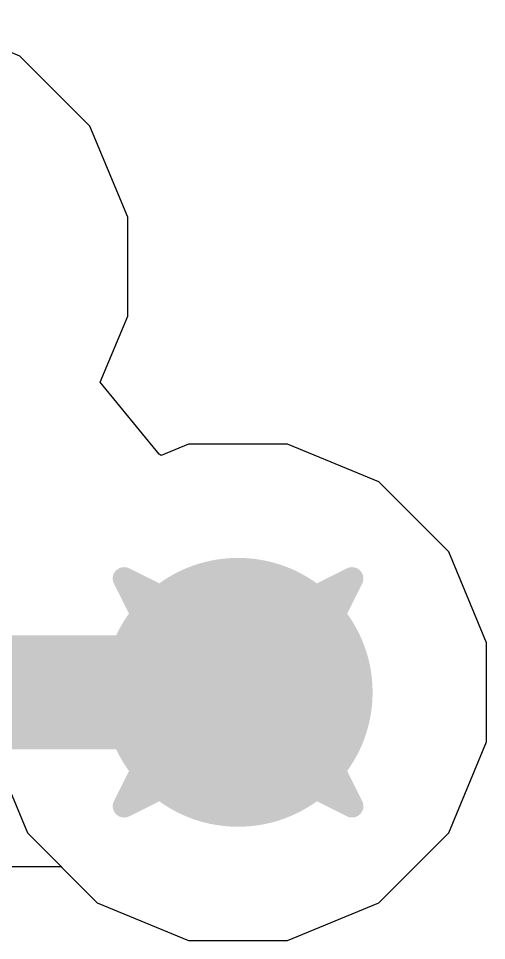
# Model space of a CAD drawing. Header units: inches. Extents: x -0.03 to 9.71, y 0.01 to 4.44.
# Drawn here: x 3.6917 to 3.7328, y 1.9172 to 1.9982 of the extents above; entities that cross this region are included whole.
import ezdxf

# ---------------------------------------------------------------- set-up
doc = ezdxf.new("R2010")
doc.units = ezdxf.units.IN
doc.header["$MEASUREMENT"] = 0
for name, color, linetype in [('Bottom Layer', 5, 'Continuous'), ('Drill Drawing', 1, 'Continuous'), ('Layer 1', 16, 'Continuous'), ('Layer 2', 76, 'Continuous'), ('Top Layer', 1, 'Continuous'), ('Via Holes', 16, 'Continuous')]:
    doc.layers.add(name, color=color, linetype=linetype)

msp = doc.modelspace()

# ---------------------------------------------------------------- hatches: boundary and pattern name
at = {"layer": 'Bottom Layer'}
h = msp.add_hatch(color=5, dxfattribs=at)
edge = h.paths.add_edge_path()
edge.add_arc((3.711024, 1.938977), 0.011811, 0, 360)
at = {"layer": 'Layer 1'}
h = msp.add_hatch(color=16, dxfattribs=at)
edge = h.paths.add_edge_path()
edge.add_arc((3.711024, 1.938977), 0.011811, 0, 360)
at = {"layer": 'Layer 2'}
h = msp.add_hatch(color=76, dxfattribs=at)
edge = h.paths.add_edge_path()
edge.add_arc((3.711024, 1.938977), 0.011811, 0, 360)
at = {"layer": 'Top Layer'}
h = msp.add_hatch(color=1, dxfattribs=at)
edge = h.paths.add_edge_path()
edge.add_arc((3.711024, 1.938977), 0.011811, 0, 360)
at = {"layer": 'Via Holes'}
h = msp.add_hatch(color=7, dxfattribs=at)
edge = h.paths.add_edge_path()
edge.add_arc((3.711024, 1.938977), 0.005906, 0, 360)

# ---------------------------------------------------------------- linework, layer by layer
at = {"layer": 'Bottom Layer'}
for p, q in [((3.691883, 1.994869), (3.683866, 1.99819)), ((3.698018, 1.988733), (3.691883, 1.994869)), ((3.701339, 1.980717), (3.698018, 1.988733)), ((3.701339, 1.97204), (3.701339, 1.980717)), ((3.698935, 1.966237), (3.701339, 1.97204)), ((3.704105, 1.959891), (3.698935, 1.966237)), ((3.706685, 1.960788), (3.704262, 1.959784)), ((3.715362, 1.960788), (3.706685, 1.960788)), ((3.723379, 1.957467), (3.715362, 1.960788)), ((3.704262, 1.959784), (3.704105, 1.959891)), ((3.729514, 1.951332), (3.723379, 1.957467)), ((3.732835, 1.943315), (3.729514, 1.951332)), ((3.732835, 1.934638), (3.732835, 1.943315)), ((3.729514, 1.926622), (3.732835, 1.934638)), ((3.723379, 1.920486), (3.729514, 1.926622)), ((2.52729, 1.923683), (3.695472, 1.923683)), ((3.695472, 1.923683), (3.698669, 1.920486)), ((3.698669, 1.920486), (3.706685, 1.917166)), ((3.715362, 1.917166), (3.723379, 1.920486)), ((3.706685, 1.917166), (3.715362, 1.917166))]:
    msp.add_line(p, q, dxfattribs=at)
at = {"layer": 'Bottom Layer', "const_width": 0.01}
msp.add_lwpolyline([(1.574803, 1.938977), (3.711024, 1.938977)], dxfattribs=at)
at = {"layer": 'Bottom Layer', "const_width": 0.005}
msp.add_lwpolyline([(3.708524, 1.938977, 1), (3.713524, 1.938977, 1)], format="xyb", close=True, dxfattribs=at)
at = {"layer": 'Drill Drawing', "const_width": 0.002}
for points in [[(3.701024, 1.948977), (3.711024, 1.943977)], [(3.701024, 1.948977), (3.706024, 1.938977)], [(3.711024, 1.943977), (3.721024, 1.948977)], [(3.716024, 1.938977), (3.721024, 1.948977)], [(3.701024, 1.928977), (3.706024, 1.938977)], [(3.716024, 1.938977), (3.721024, 1.928977)], [(3.701024, 1.928977), (3.711024, 1.933977)], [(3.711024, 1.933977), (3.721024, 1.928977)]]:
    msp.add_lwpolyline(points, dxfattribs=at)
at = {"layer": 'Drill Drawing', "const_width": 0.001}
for points in [[(3.700524, 1.948977, 1), (3.701524, 1.948977, 1)], [(3.700524, 1.948977, 1), (3.701524, 1.948977, 1)], [(3.720524, 1.948977, 1), (3.721524, 1.948977, 1)], [(3.720524, 1.948977, 1), (3.721524, 1.948977, 1)], [(3.710524, 1.943977, 1), (3.711524, 1.943977, 1)], [(3.710524, 1.943977, 1), (3.711524, 1.943977, 1)], [(3.705524, 1.938977, 1), (3.706524, 1.938977, 1)], [(3.705524, 1.938977, 1), (3.706524, 1.938977, 1)], [(3.715524, 1.938977, 1), (3.716524, 1.938977, 1)], [(3.715524, 1.938977, 1), (3.716524, 1.938977, 1)], [(3.710524, 1.933977, 1), (3.711524, 1.933977, 1)], [(3.710524, 1.933977, 1), (3.711524, 1.933977, 1)], [(3.700524, 1.928977, 1), (3.701524, 1.928977, 1)], [(3.700524, 1.928977, 1), (3.701524, 1.928977, 1)], [(3.720524, 1.928977, 1), (3.721524, 1.928977, 1)], [(3.720524, 1.928977, 1), (3.721524, 1.928977, 1)]]:
    msp.add_lwpolyline(points, format="xyb", close=True, dxfattribs=at)
at = {"layer": 'Layer 1'}
for p, q in [((3.691883, 1.994869), (3.683866, 1.99819)), ((3.698018, 1.988733), (3.691883, 1.994869)), ((3.701339, 1.980717), (3.698018, 1.988733)), ((3.701339, 1.97204), (3.701339, 1.980717)), ((3.698935, 1.966237), (3.701339, 1.97204)), ((3.704105, 1.959891), (3.698935, 1.966237)), ((3.706685, 1.960788), (3.704262, 1.959784)), ((3.715362, 1.960788), (3.706685, 1.960788)), ((3.723379, 1.957467), (3.715362, 1.960788)), ((3.704262, 1.959784), (3.704105, 1.959891)), ((3.729514, 1.951332), (3.723379, 1.957467)), ((3.732835, 1.943315), (3.729514, 1.951332)), ((3.732835, 1.934638), (3.732835, 1.943315)), ((3.689213, 1.934638), (3.692533, 1.926622)), ((3.729514, 1.926622), (3.732835, 1.934638)), ((3.692533, 1.926622), (3.698669, 1.920486)), ((3.723379, 1.920486), (3.729514, 1.926622)), ((3.698669, 1.920486), (3.706685, 1.917166)), ((3.715362, 1.917166), (3.723379, 1.920486)), ((3.706685, 1.917166), (3.715362, 1.917166))]:
    msp.add_line(p, q, dxfattribs=at)
at = {"layer": 'Layer 2'}
for p, q in [((3.691883, 1.994869), (3.683866, 1.99819)), ((3.698018, 1.988733), (3.691883, 1.994869)), ((3.701339, 1.980717), (3.698018, 1.988733)), ((3.701339, 1.97204), (3.701339, 1.980717)), ((3.698935, 1.966237), (3.701339, 1.97204)), ((3.704105, 1.959891), (3.698935, 1.966237)), ((3.706685, 1.960788), (3.704262, 1.959784)), ((3.715362, 1.960788), (3.706685, 1.960788)), ((3.723379, 1.957467), (3.715362, 1.960788)), ((3.704262, 1.959784), (3.704105, 1.959891)), ((3.729514, 1.951332), (3.723379, 1.957467)), ((3.732835, 1.943315), (3.729514, 1.951332)), ((3.732835, 1.934638), (3.732835, 1.943315)), ((3.689213, 1.934638), (3.692533, 1.926622)), ((3.729514, 1.926622), (3.732835, 1.934638)), ((3.692533, 1.926622), (3.698669, 1.920486)), ((3.723379, 1.920486), (3.729514, 1.926622)), ((3.698669, 1.920486), (3.706685, 1.917166)), ((3.715362, 1.917166), (3.723379, 1.920486)), ((3.706685, 1.917166), (3.715362, 1.917166))]:
    msp.add_line(p, q, dxfattribs=at)
at = {"layer": 'Top Layer'}
for p, q in [((3.691883, 1.994869), (3.683866, 1.99819)), ((3.698018, 1.988733), (3.691883, 1.994869)), ((3.701339, 1.980717), (3.698018, 1.988733)), ((3.701339, 1.97204), (3.701339, 1.980717)), ((3.698935, 1.966237), (3.701339, 1.97204)), ((3.704105, 1.959891), (3.698935, 1.966237)), ((3.706685, 1.960788), (3.704262, 1.959784)), ((3.715362, 1.960788), (3.706685, 1.960788)), ((3.723379, 1.957467), (3.715362, 1.960788)), ((3.704262, 1.959784), (3.704105, 1.959891)), ((3.729514, 1.951332), (3.723379, 1.957467)), ((3.732835, 1.943315), (3.729514, 1.951332)), ((3.732835, 1.934638), (3.732835, 1.943315)), ((3.729514, 1.926622), (3.732835, 1.934638)), ((3.723379, 1.920486), (3.729514, 1.926622)), ((3.502915, 1.923683), (3.695472, 1.923683)), ((3.695472, 1.923683), (3.698669, 1.920486)), ((3.698669, 1.920486), (3.706685, 1.917166)), ((3.715362, 1.917166), (3.723379, 1.920486)), ((3.706685, 1.917166), (3.715362, 1.917166))]:
    msp.add_line(p, q, dxfattribs=at)
at = {"layer": 'Top Layer', "const_width": 0.01}
msp.add_lwpolyline([(3.479827, 1.938977), (3.711024, 1.938977)], dxfattribs=at)
at = {"layer": 'Top Layer', "const_width": 0.005}
msp.add_lwpolyline([(3.708524, 1.938977, 1), (3.713524, 1.938977, 1)], format="xyb", close=True, dxfattribs=at)

doc.saveas('drawing.dxf')
